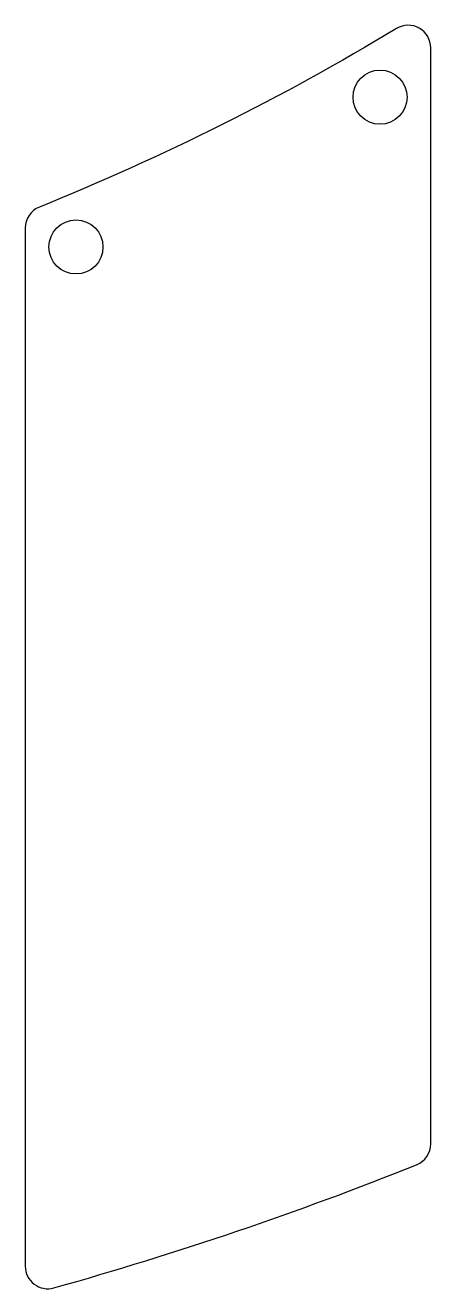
# Model space of a CAD drawing. Header units: millimetres. Extents: x 30.2 to 48.2, y -54.4 to 1.6.
import ezdxf

# ---------------------------------------------------------------- set-up
doc = ezdxf.new("R2010")
doc.units = ezdxf.units.MM
doc.layers.get('0').update_dxf_attribs({"linetype": 'CONTINUOUS'})

msp = doc.modelspace()

# ---------------------------------------------------------------- linework, layer by layer
msp.add_lwpolyline([(30.163, -53.434, 0.49663), (31.432, -54.397, 0.027079), (47.535, -48.933, 0.306466), (48.163, -48.005), (48.163, 0.607, 0.583786), (46.646, 1.463, -0.039825), (30.788, -6.457, 0.305823), (30.163, -7.385)], format="xyb", close=True)
for centre in [(45.913, -1.582), (32.413, -8.225)]:
    msp.add_circle(centre, 1.2)

doc.saveas('drawing.dxf')
